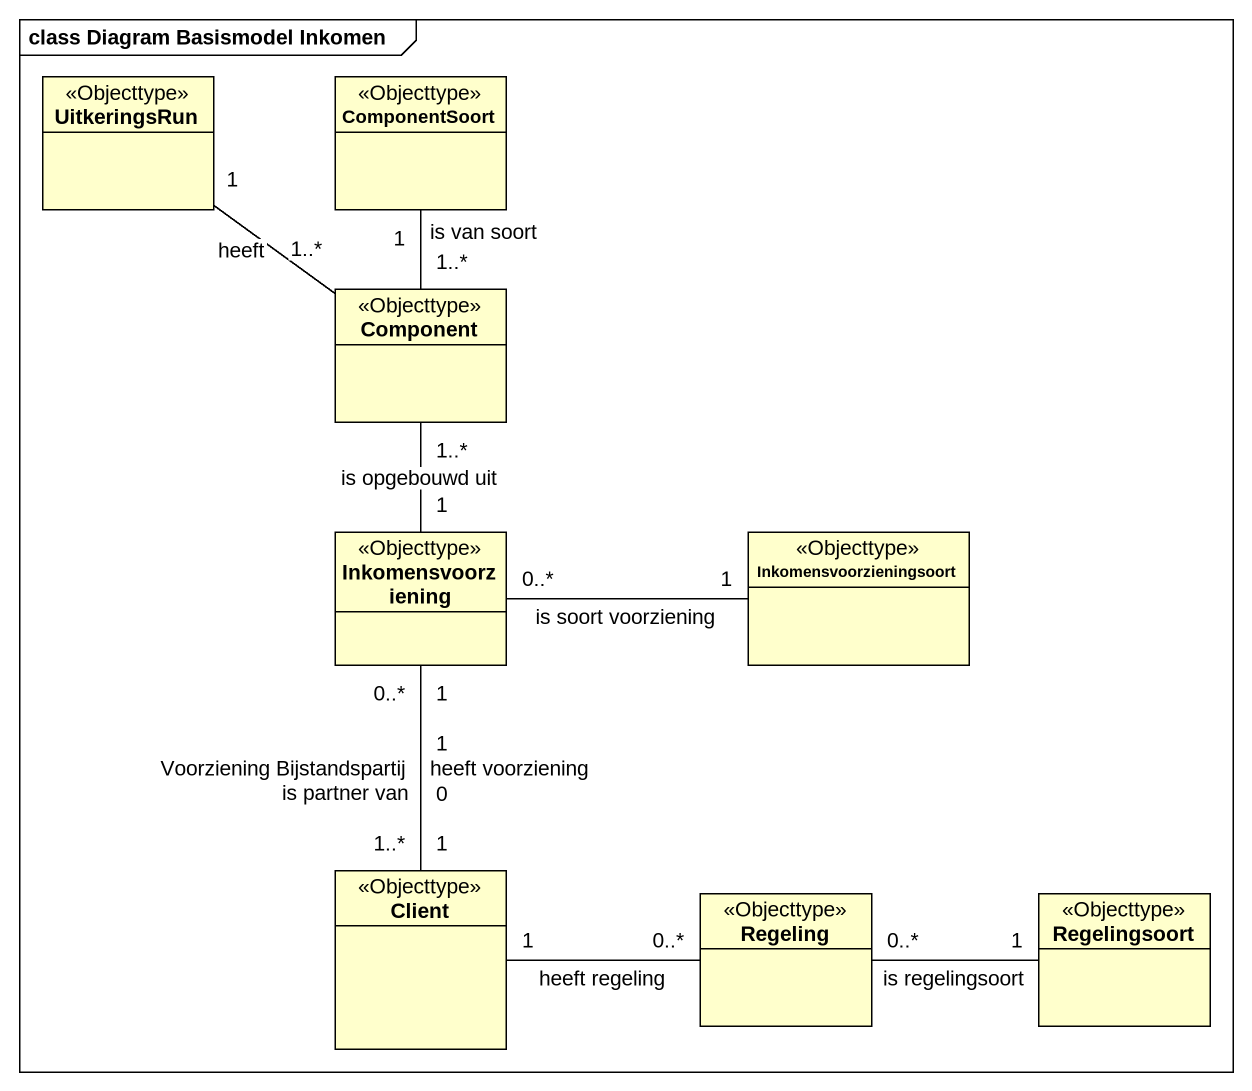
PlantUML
@startuml
mainframe class Diagram Basismodel Inkomen
hide circle
hide empty members
class UitkeringsRun <<Objecttype>>
class ComponentSoort <<Objecttype>>
class "Component" as Component_ <<Objecttype>>
class Inkomensvoorziening <<Objecttype>>
class Inkomensvoorzieningsoort <<Objecttype>>
class Client <<Objecttype>>
class Regeling <<Objecttype>>
class Regelingsoort <<Objecttype>>
Component_ "1..*" -up- "1" UitkeringsRun : heeft
Component_ "1..*" -up- "1" ComponentSoort : is van soort
Inkomensvoorziening "1" -up- "1..*" Component_ : is opgebouwd uit
Inkomensvoorzieningsoort "1" -left- "0..*" Inkomensvoorziening : is soort voorziening
Client "1" -up- "1" Inkomensvoorziening : heeft voorziening
Client "1..*" -up- "0..*" Inkomensvoorziening : Voorziening Bijstandspartij
Client "0" -up- "1" Inkomensvoorziening : is partner van
Client "1" -right- "0..*" Regeling : heeft regeling
Regeling "0..*" -right- "1" Regelingsoort : is regelingsoort
@enduml
